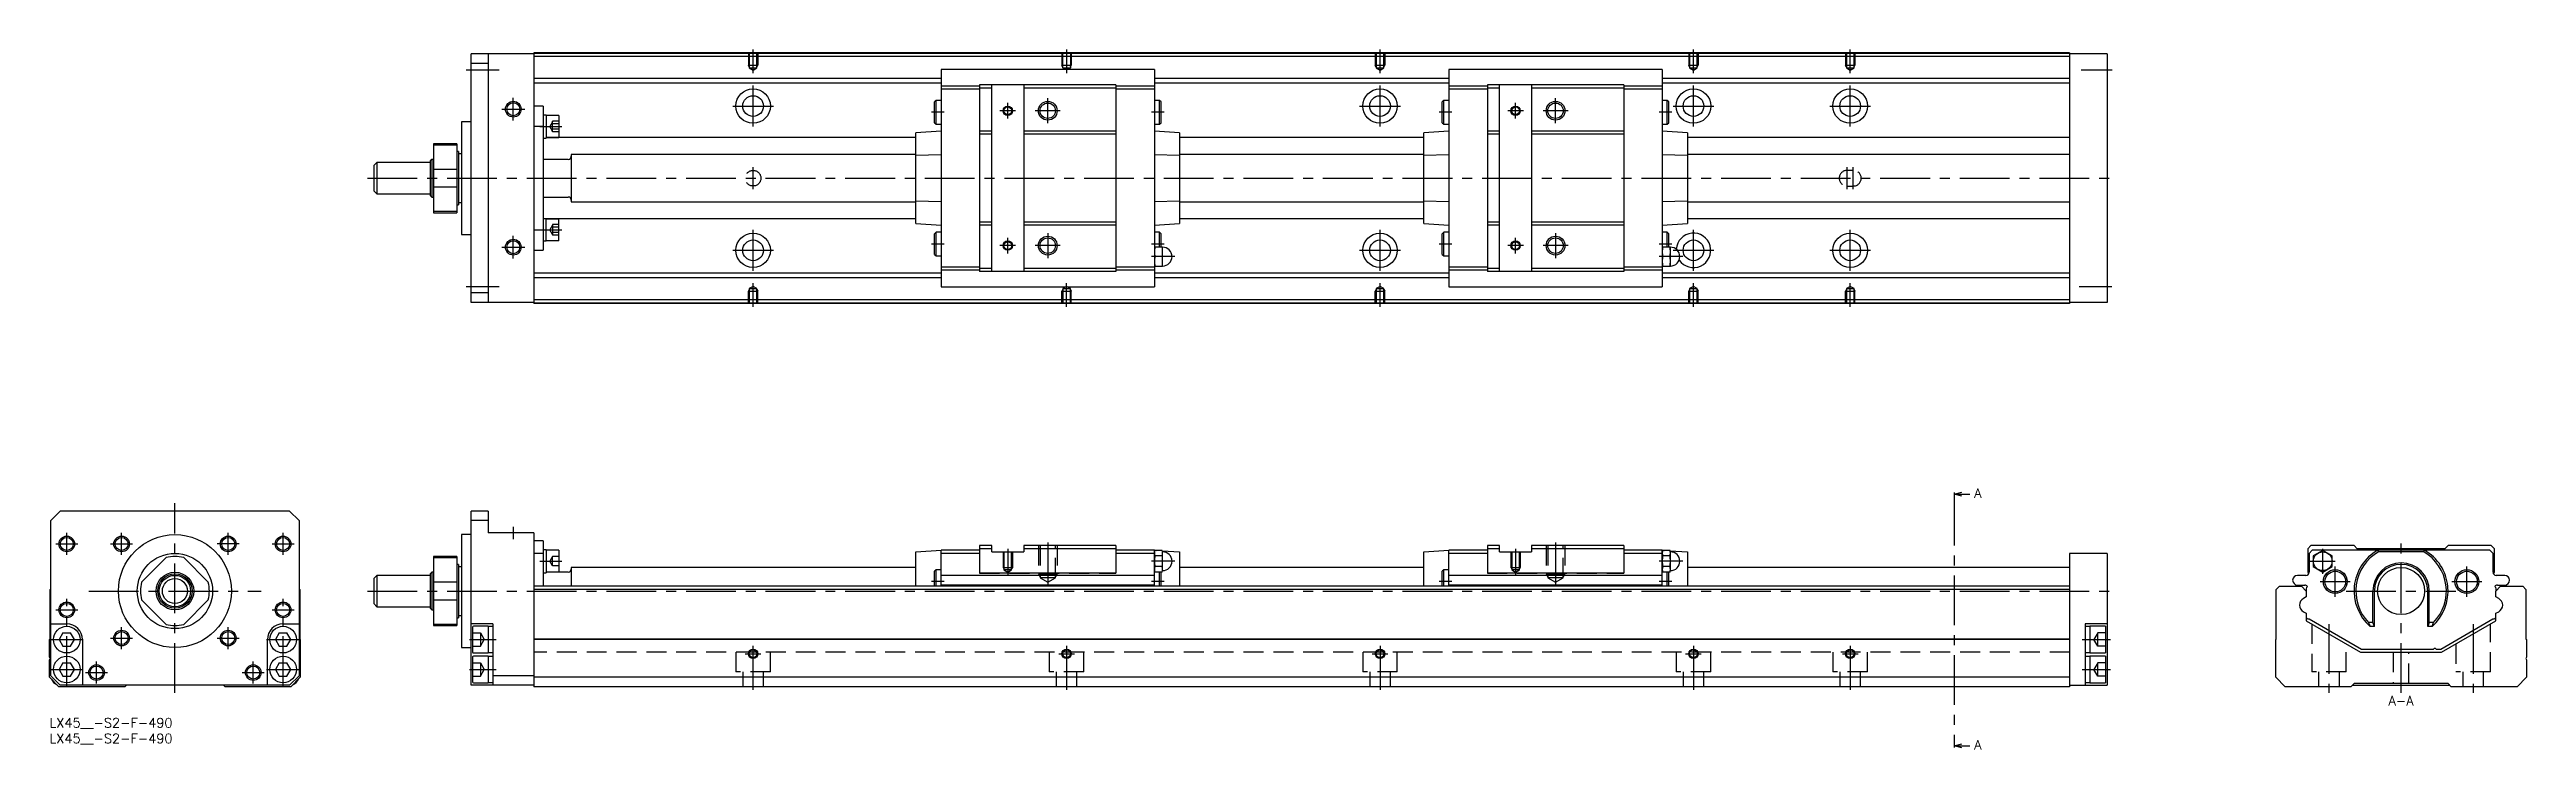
# Model space of a CAD drawing. Extents: x 0 to 790, y -10 to 213.
import ezdxf

# ---------------------------------------------------------------- set-up
doc = ezdxf.new("R2010")
doc.units = 0
doc.header["$LTSCALE"] = 0.5
doc.linetypes.add('CENTER', pattern=[50.8, 31.75, -6.35, 6.35, -6.35])
doc.linetypes.add('DASHED', pattern=[19.05, 12.7, -6.35])
for name, color, linetype in [('MSM_CENTER', 1, 'CENTER'), ('MSM_CONTINUOUS', 7, 'CONTINUOUS'), ('MSM_DASHED', 4, 'DASHED'), ('MSM_NARROW', 5, 'CONTINUOUS'), ('MSM_PART_NUMBER', 7, 'CONTINUOUS')]:
    doc.layers.add(name, color=color, linetype=linetype)
doc.styles.get("Standard").update_dxf_attribs({"font": 'txt.shx', "height": 3, "bigfont": 'bigfont.shx'})

# ---------------------------------------------------------------- blocks, each defined once
blk = doc.blocks.new('*U2')
at = {"layer": 'MSM_PART_NUMBER'}
blk.add_text('LX45__-S2-F-490', height=3, dxfattribs=at).set_placement((0, -3))
blk = doc.blocks.new('*U3')
at = {"layer": 'MSM_PART_NUMBER'}
blk.add_text('LX45__-S2-F-490', height=3, dxfattribs=at).set_placement((0, -8))

msp = doc.modelspace()

# ---------------------------------------------------------------- linework, layer by layer
at = {"layer": 'MSM_CENTER'}
for p, q in [((132.96, 206.62), (143.46, 206.62)), ((224.46, 205.61), (224.46, 213.12)), ((324.46, 213.12), (324.46, 205.61)), ((424.46, 205.61), (424.46, 213.12)), ((524.46, 205.61), (524.46, 213.12)), ((574.46, 205.61), (574.46, 213.12)), ((648.13, 206.62), (658.08, 206.62)), ((147.96, 190.5), (147.96, 197.75)), ((224.46, 188.62), (224.46, 201.62)), ((318.46, 189.62), (318.46, 197.62)), ((424.46, 188.62), (424.46, 201.62)), ((480.46, 189.62), (480.46, 197.62)), ((524.46, 188.62), (524.46, 201.62)), ((574.46, 188.62), (574.46, 201.62)), ((144.33, 194.12), (151.58, 194.12)), ((217.96, 195.12), (230.95, 195.12)), ((285.36, 193.12), (281.37, 193.12)), ((308.21, 193.62), (303.21, 193.62)), ((305.71, 191.12), (305.71, 196.12)), ((322.46, 193.62), (314.46, 193.62)), ((355.57, 193.12), (351.55, 193.12)), ((417.96, 195.12), (430.96, 195.12)), ((447.36, 193.12), (443.37, 193.12)), ((470.21, 193.62), (465.21, 193.62)), ((467.71, 191.12), (467.71, 196.12)), ((484.46, 193.62), (476.46, 193.62)), ((517.57, 193.12), (513.55, 193.12)), ((517.96, 195.12), (530.96, 195.12)), ((567.96, 195.12), (580.96, 195.12)), ((156.46, 188.58), (163.46, 188.58)), ((224.46, 168.62), (224.46, 175.62)), ((573.46, 168.62), (573.46, 175.62)), ((575.46, 168.62), (575.46, 175.62)), ((101.46, 172.12), (658.46, 172.12)), ((147.96, 146.5), (147.96, 153.75)), ((156.46, 155.67), (163.46, 155.67)), ((224.46, 142.62), (224.46, 155.62)), ((285.36, 151.12), (281.37, 151.12)), ((308.21, 150.62), (303.21, 150.62)), ((305.71, 148.12), (305.71, 153.12)), ((322.46, 150.62), (314.46, 150.62)), ((318.46, 154.62), (318.46, 146.62)), ((355.57, 151.12), (351.55, 151.12)), ((424.46, 142.62), (424.46, 155.62)), ((447.36, 151.12), (443.37, 151.12)), ((470.21, 150.62), (465.21, 150.62)), ((467.71, 148.12), (467.71, 153.12)), ((484.46, 150.62), (476.46, 150.62)), ((480.46, 154.62), (480.46, 146.62)), ((517.57, 151.12), (513.55, 151.12)), ((524.46, 142.62), (524.46, 155.62)), ((574.46, 142.62), (574.46, 155.62)), ((144.33, 150.12), (151.58, 150.12)), ((217.96, 149.12), (230.96, 149.12)), ((359.05, 147.12), (351.57, 147.12)), ((417.96, 149.12), (430.96, 149.12)), ((521.05, 147.12), (513.57, 147.12)), ((517.96, 149.12), (530.96, 149.12)), ((567.96, 149.12), (580.96, 149.12)), ((132.96, 137.62), (143.46, 137.62)), ((224.46, 131.12), (224.46, 138.63)), ((324.46, 131.12), (324.46, 138.63)), ((424.46, 131.12), (424.46, 138.63)), ((524.46, 131.12), (524.46, 138.63)), ((574.46, 131.12), (574.46, 138.63)), ((647.46, 137.62), (657.96, 137.62)), ((40, 8), (40, 68.5)), ((607.62, 70.87), (607.62, -8.37)), ((2, 55.5), (9, 55.5)), ((5.5, 52), (5.5, 59)), ((19.5, 55.5), (26.5, 55.5)), ((23, 52), (23, 59)), ((60.5, 55.5), (53.5, 55.5)), ((57, 52), (57, 59)), ((71, 55.5), (78, 55.5)), ((74.5, 52), (74.5, 59)), ((147.96, 61), (147.96, 57)), ((318.46, 56), (318.46, 42.3)), ((480.46, 56), (480.46, 42.3)), ((750.21, 8), (750.21, 56)), ((156.46, 50), (163.46, 50)), ((305.71, 54), (305.71, 45.5)), ((359.05, 50), (351.57, 50)), ((467.71, 54), (467.71, 45.5)), ((521.05, 50), (513.57, 50)), ((721.21, 50), (729.21, 50)), ((725.21, 46), (725.21, 54)), ((729.21, 38.7), (729.21, 48.3)), ((771.21, 38.7), (771.21, 48.3)), ((12.5, 40.5), (67.5, 40.5)), ((101.46, 40.5), (658.46, 40.5)), ((285.36, 43.5), (281.37, 43.5)), ((355.6, 43.5), (351.57, 43.5)), ((447.36, 43.5), (443.37, 43.5)), ((517.6, 43.5), (513.57, 43.5)), ((724.41, 43.5), (734.01, 43.5)), ((732.71, 40.5), (767.71, 40.5)), ((766.41, 43.5), (776.01, 43.5)), ((2, 34.5), (9, 34.5)), ((5.5, 10.25), (5.5, 38)), ((71, 34.5), (78, 34.5)), ((74.5, 10.25), (74.5, 38)), ((0.25, 25), (10.75, 25)), ((19.5, 25.5), (26.5, 25.5)), ((23, 22), (23, 29)), ((53.5, 25.5), (60.5, 25.5)), ((57, 22), (57, 29)), ((69.25, 25), (79.75, 25)), ((133.96, 25), (142.46, 25)), ((648.46, 25), (657.46, 25)), ((727.21, 29.97), (727.21, 8)), ((773.21, 29.97), (773.21, 8)), ((15, 11), (15, 18)), ((65, 11), (65, 18)), ((221.96, 20.5), (226.96, 20.5)), ((224.46, 9), (224.46, 23)), ((321.96, 20.5), (326.96, 20.5)), ((324.46, 23), (324.46, 9)), ((421.96, 20.5), (426.96, 20.5)), ((424.46, 23), (424.46, 9)), ((521.96, 20.5), (526.96, 20.5)), ((524.46, 23), (524.46, 9)), ((571.96, 20.5), (576.96, 20.5)), ((574.46, 23), (574.46, 9)), ((0.25, 15.5), (10.75, 15.5)), ((11.5, 14.5), (18.5, 14.5)), ((61.5, 14.5), (68.5, 14.5)), ((69.25, 15.5), (79.75, 15.5)), ((133.96, 15.5), (142.46, 15.5)), ((648.46, 15.5), (657.46, 15.5))]:
    msp.add_line(p, q, dxfattribs=at)
at = {"layer": 'MSM_CONTINUOUS'}
for p, q in [((154.46, 211.72), (134.46, 211.72)), ((134.46, 132.52), (134.46, 211.72)), ((139.96, 208.72), (134.46, 208.72)), ((139.96, 211.72), (139.96, 132.52)), ((644.46, 212.12), (154.46, 212.12)), ((154.46, 212.12), (154.46, 132.12)), ((644.46, 211.92), (154.46, 211.92)), ((644.46, 210.92), (154.46, 210.92)), ((352.51, 206.72), (284.41, 206.72)), ((284.41, 206.72), (284.41, 137.52)), ((352.51, 206.72), (352.51, 137.52)), ((514.51, 206.72), (446.41, 206.72)), ((446.41, 206.72), (446.41, 137.52)), ((514.51, 206.72), (514.51, 137.52)), ((644.46, 212.12), (644.46, 132.12)), ((656.46, 211.72), (644.46, 211.72)), ((656.46, 211.72), (656.46, 132.52)), ((284.41, 203.87), (154.46, 203.87)), ((284.41, 202.37), (154.46, 202.37)), ((296.71, 201.47), (284.41, 201.47)), ((296.71, 200.47), (284.41, 200.47)), ((340.21, 201.87), (296.71, 201.87)), ((296.71, 201.87), (296.71, 142.37)), ((300.61, 200.87), (296.71, 200.87)), ((300.61, 142.37), (300.61, 201.87)), ((310.81, 201.87), (310.81, 142.37)), ((340.21, 200.87), (310.81, 200.87)), ((340.21, 201.87), (340.21, 142.37)), ((352.51, 201.47), (340.21, 201.47)), ((352.51, 200.47), (340.21, 200.47)), ((446.41, 203.87), (352.51, 203.87)), ((446.41, 202.37), (352.51, 202.37)), ((458.71, 201.47), (446.41, 201.47)), ((458.71, 200.47), (446.41, 200.47)), ((502.21, 201.87), (458.71, 201.87)), ((458.71, 201.87), (458.71, 142.37)), ((462.61, 200.87), (458.71, 200.87)), ((462.61, 142.37), (462.61, 201.87)), ((472.81, 201.87), (472.81, 142.37)), ((502.21, 200.87), (472.81, 200.87)), ((502.21, 201.87), (502.21, 142.37)), ((514.51, 201.47), (502.21, 201.47)), ((514.51, 200.47), (502.21, 200.47)), ((644.46, 203.87), (514.51, 203.87)), ((644.46, 202.37), (514.51, 202.37)), ((131.46, 190.12), (131.46, 154.12)), ((134.46, 190.12), (131.46, 190.12)), ((157.46, 195.12), (154.46, 195.12)), ((157.46, 195.12), (157.46, 149.12)), ((158.46, 192.23), (157.46, 192.23)), ((158.46, 192.23), (158.46, 184.93)), ((162.46, 192.08), (158.46, 192.08)), ((162.46, 192.08), (162.46, 185.08)), ((282.81, 196.92), (282.31, 196.42)), ((282.31, 189.82), (282.31, 196.42)), ((282.31, 189.82), (282.81, 189.32)), ((284.41, 196.92), (282.81, 196.92)), ((282.81, 189.32), (282.81, 196.92)), ((354.11, 196.92), (352.51, 196.92)), ((354.11, 189.32), (354.11, 196.92)), ((354.61, 196.42), (354.11, 196.92)), ((354.11, 189.32), (354.61, 189.82)), ((354.61, 189.82), (354.61, 196.42)), ((444.81, 196.92), (444.31, 196.42)), ((444.31, 189.82), (444.31, 196.42)), ((444.31, 189.82), (444.81, 189.32)), ((446.41, 196.92), (444.81, 196.92)), ((444.81, 189.32), (444.81, 196.92)), ((516.11, 196.92), (514.51, 196.92)), ((516.11, 189.32), (516.11, 196.92)), ((516.61, 196.42), (516.11, 196.92)), ((516.11, 189.32), (516.61, 189.82)), ((516.61, 189.82), (516.61, 196.42)), ((129.96, 183.12), (122.46, 183.12)), ((122.46, 183.12), (122.46, 161.12)), ((122.46, 182.76), (129.96, 182.76)), ((129.96, 183.12), (129.96, 161.12)), ((157.46, 188.65), (154.46, 188.65)), ((157.46, 184.93), (158.46, 184.93)), ((158.46, 185.08), (162.46, 185.08)), ((276.41, 185.05), (158.46, 185.05)), ((284.41, 187.12), (276.41, 186.57)), ((276.41, 157.68), (276.41, 186.57)), ((282.81, 189.32), (284.41, 189.32)), ((300.61, 187.12), (296.71, 187.12)), ((300.61, 186.12), (296.71, 186.12)), ((340.21, 187.12), (310.81, 187.12)), ((340.21, 186.12), (310.81, 186.12)), ((352.51, 189.32), (354.11, 189.32)), ((360.51, 186.57), (352.51, 187.12)), ((360.51, 186.57), (360.51, 157.68)), ((438.41, 185.05), (360.51, 185.05)), ((446.41, 187.12), (438.41, 186.57)), ((438.41, 157.68), (438.41, 186.57)), ((444.81, 189.32), (446.41, 189.32)), ((462.61, 187.12), (458.71, 187.12)), ((462.61, 186.12), (458.71, 186.12)), ((502.21, 187.12), (472.81, 187.12)), ((502.21, 186.12), (472.81, 186.12)), ((514.51, 189.32), (516.11, 189.32)), ((522.51, 186.57), (514.51, 187.12)), ((522.51, 186.57), (522.51, 157.68)), ((644.46, 185.05), (522.51, 185.05)), ((104.46, 177.12), (103.46, 176.12)), ((103.46, 176.12), (103.46, 168.12)), ((121.46, 177.12), (104.46, 177.12)), ((104.46, 177.12), (104.46, 167.12)), ((121.96, 178.12), (121.46, 177.62)), ((121.46, 177.62), (121.46, 166.62)), ((122.46, 178.12), (121.96, 178.12)), ((121.96, 178.12), (121.96, 166.12)), ((129.96, 174.92), (122.46, 174.92)), ((130.46, 180.62), (129.96, 180.62)), ((130.46, 180.62), (130.46, 163.62)), ((131.46, 179.87), (130.46, 179.87)), ((165.46, 178.12), (157.46, 178.12)), ((166.46, 179.62), (166.46, 164.62)), ((276.41, 179.62), (166.46, 179.62)), ((284.41, 179.61), (276.41, 179.36)), ((360.51, 179.36), (352.51, 179.61)), ((438.41, 179.62), (360.51, 179.62)), ((446.41, 179.61), (438.41, 179.36)), ((522.51, 179.36), (514.51, 179.61)), ((644.46, 179.62), (522.51, 179.62)), ((103.46, 168.12), (104.46, 167.12)), ((104.46, 167.12), (121.46, 167.12)), ((121.46, 166.62), (121.96, 166.12)), ((121.96, 166.12), (122.46, 166.12)), ((122.46, 169.33), (129.96, 169.33)), ((157.46, 166.12), (165.46, 166.12)), ((129.96, 161.49), (122.46, 161.49)), ((122.46, 161.12), (129.96, 161.12)), ((129.96, 163.62), (130.46, 163.62)), ((130.46, 164.37), (131.46, 164.37)), ((157.46, 159.32), (158.46, 159.32)), ((158.46, 152.02), (158.46, 159.32)), ((276.41, 159.2), (158.46, 159.2)), ((158.46, 159.17), (162.46, 159.17)), ((162.46, 152.17), (162.46, 159.17)), ((166.46, 164.62), (276.41, 164.62)), ((276.41, 164.89), (284.41, 164.64)), ((300.61, 158.12), (296.71, 158.12)), ((340.21, 158.12), (310.81, 158.12)), ((352.51, 164.64), (360.51, 164.89)), ((360.51, 164.62), (438.41, 164.62)), ((438.41, 159.2), (360.51, 159.2)), ((438.41, 164.89), (446.41, 164.64)), ((462.61, 158.12), (458.71, 158.12)), ((502.21, 158.12), (472.81, 158.12)), ((514.51, 164.64), (522.51, 164.89)), ((522.51, 164.62), (644.46, 164.62)), ((644.46, 159.2), (522.51, 159.2)), ((131.46, 154.12), (134.46, 154.12)), ((157.46, 155.6), (154.46, 155.6)), ((158.46, 152.02), (157.46, 152.02)), ((162.46, 152.17), (158.46, 152.17)), ((276.41, 157.68), (284.41, 157.12)), ((282.81, 154.92), (282.31, 154.42)), ((282.31, 147.82), (282.31, 154.42)), ((284.41, 154.92), (282.81, 154.92)), ((282.81, 147.32), (282.81, 154.92)), ((300.61, 157.12), (296.71, 157.12)), ((340.21, 157.12), (310.81, 157.12)), ((352.51, 157.12), (360.51, 157.68)), ((354.11, 154.92), (352.51, 154.92)), ((354.61, 154.42), (354.11, 154.92)), ((354.11, 150.12), (354.11, 154.92)), ((354.61, 150.12), (354.61, 154.42)), ((438.41, 157.68), (446.41, 157.12)), ((444.81, 154.92), (444.31, 154.42)), ((444.31, 147.82), (444.31, 154.42)), ((446.41, 154.92), (444.81, 154.92)), ((444.81, 147.32), (444.81, 154.92)), ((462.61, 157.12), (458.71, 157.12)), ((502.21, 157.12), (472.81, 157.12)), ((514.51, 157.12), (522.51, 157.68)), ((516.11, 154.92), (514.51, 154.92)), ((516.61, 154.42), (516.11, 154.92)), ((516.11, 150.12), (516.11, 154.92)), ((516.61, 150.12), (516.61, 154.42)), ((154.46, 149.12), (157.46, 149.12)), ((282.31, 147.82), (282.81, 147.32)), ((282.81, 147.32), (284.41, 147.32)), ((296.71, 143.77), (284.41, 143.77)), ((296.71, 142.77), (284.41, 142.77)), ((300.61, 143.37), (296.71, 143.37)), ((340.21, 142.37), (296.71, 142.37)), ((340.21, 143.37), (310.81, 143.37)), ((352.51, 143.77), (340.21, 143.77)), ((352.51, 142.77), (340.21, 142.77)), ((355.11, 150.12), (352.51, 150.12)), ((352.51, 144.12), (355.11, 144.12)), ((354.99, 147.12), (352.63, 147.12)), ((355.11, 144.12), (355.11, 150.12)), ((444.31, 147.82), (444.81, 147.32)), ((444.81, 147.32), (446.41, 147.32)), ((458.71, 143.77), (446.41, 143.77)), ((458.71, 142.77), (446.41, 142.77)), ((462.61, 143.37), (458.71, 143.37)), ((502.21, 142.37), (458.71, 142.37)), ((502.21, 143.37), (472.81, 143.37)), ((514.51, 143.77), (502.21, 143.77)), ((514.51, 142.77), (502.21, 142.77)), ((517.11, 150.12), (514.51, 150.12)), ((514.51, 144.12), (517.11, 144.12)), ((516.99, 147.12), (514.63, 147.12)), ((517.11, 144.12), (517.11, 150.12)), ((139.96, 135.52), (134.46, 135.52)), ((284.41, 141.87), (154.46, 141.87)), ((284.41, 140.37), (154.46, 140.37)), ((284.41, 137.52), (352.51, 137.52)), ((446.41, 141.87), (352.51, 141.87)), ((446.41, 140.37), (352.51, 140.37)), ((446.41, 137.52), (514.51, 137.52)), ((644.46, 141.87), (514.51, 141.87)), ((644.46, 140.37), (514.51, 140.37)), ((154.46, 132.52), (134.46, 132.52)), ((644.46, 133.32), (154.46, 133.32)), ((644.46, 132.32), (154.46, 132.32)), ((644.46, 132.12), (154.46, 132.12)), ((656.46, 132.52), (644.46, 132.52)), ((607.62, 71.37), (610.12, 72.04)), ((607.62, 71.87), (607.62, 70.87)), ((607.62, 71.37), (612.62, 71.37)), ((610.12, 70.7), (607.62, 71.37)), ((3.4, 66), (0.4, 63)), ((76.6, 66), (3.4, 66)), ((79.6, 63), (76.6, 66)), ((139.96, 66), (134.46, 66)), ((134.46, 10.5), (134.46, 66)), ((139.96, 66), (139.96, 59)), ((0.4, 13.5), (0.4, 63)), ((79.6, 63), (79.6, 13.5)), ((134.46, 58.5), (131.46, 58.5)), ((131.46, 58.5), (131.46, 22.5)), ((139.96, 63), (134.46, 63)), ((154.46, 59), (139.96, 59)), ((154.46, 59), (154.46, 10)), ((157.46, 56.5), (154.46, 56.5)), ((157.46, 56.5), (157.46, 42)), ((37.2, 51.14), (29.36, 43.3)), ((50.64, 43.3), (42.8, 51.14)), ((129.96, 51.5), (122.46, 51.5)), ((122.46, 51.5), (122.46, 29.5)), ((122.46, 51.14), (129.96, 51.14)), ((129.96, 51.5), (129.96, 29.5)), ((130.46, 49), (129.96, 49)), ((130.46, 49), (130.46, 32)), ((131.46, 48.25), (130.46, 48.25)), ((157.46, 52.5), (154.46, 52.5)), ((158.46, 53.65), (157.46, 53.65)), ((158.46, 53.65), (158.46, 46.35)), ((162.46, 53.5), (158.46, 53.5)), ((162.46, 53.5), (162.46, 46.5)), ((166.46, 48), (166.46, 42)), ((276.41, 48), (166.46, 48)), ((276.41, 53), (284.41, 53.5)), ((276.41, 42), (276.41, 53)), ((296.71, 53.5), (284.41, 53.5)), ((284.41, 42), (284.41, 53.5)), ((296.71, 52.5), (284.41, 52.5)), ((296.71, 55), (296.71, 46.15)), ((300.61, 55), (296.71, 55)), ((300.61, 54), (296.71, 54)), ((300.61, 53), (300.61, 55)), ((300.61, 53), (310.81, 53)), ((310.81, 55), (310.81, 53)), ((340.21, 55), (310.81, 55)), ((340.21, 54), (310.81, 54)), ((340.21, 55), (340.21, 46.15)), ((352.51, 53.5), (340.21, 53.5)), ((352.51, 52.5), (340.21, 52.5)), ((352.51, 53.5), (353.08, 53.46)), ((352.51, 42), (352.51, 53.5)), ((352.63, 53.46), (352.51, 53)), ((352.52, 52.41), (352.51, 52.6)), ((354.99, 53.46), (352.63, 53.46)), ((354.99, 51.73), (352.63, 51.73)), ((354.99, 48.27), (352.63, 48.27)), ((355.11, 53), (354.99, 53.46)), ((355.02, 53.34), (360.51, 53)), ((355.11, 47), (355.11, 53)), ((360.51, 53), (360.51, 42)), ((438.41, 48), (360.51, 48)), ((438.41, 53), (446.41, 53.5)), ((438.41, 42), (438.41, 53)), ((458.71, 53.5), (446.41, 53.5)), ((446.41, 42), (446.41, 53.5)), ((458.71, 52.5), (446.41, 52.5)), ((458.71, 55), (458.71, 46.15)), ((462.61, 55), (458.71, 55)), ((462.61, 54), (458.71, 54)), ((462.61, 53), (462.61, 55)), ((462.61, 53), (472.81, 53)), ((472.81, 55), (472.81, 53)), ((502.21, 55), (472.81, 55)), ((502.21, 54), (472.81, 54)), ((502.21, 55), (502.21, 46.15)), ((514.51, 53.5), (502.21, 53.5)), ((514.51, 52.5), (502.21, 52.5)), ((514.51, 53.5), (515.08, 53.46)), ((514.51, 42), (514.51, 53.5)), ((514.63, 53.46), (514.51, 53)), ((514.52, 52.41), (514.51, 52.6)), ((516.99, 53.46), (514.63, 53.46)), ((516.99, 51.73), (514.63, 51.73)), ((516.99, 48.27), (514.63, 48.27)), ((517.11, 53), (516.99, 53.46)), ((517.02, 53.34), (522.51, 53)), ((517.11, 47), (517.11, 53)), ((522.51, 53), (522.51, 42)), ((644.46, 48), (522.51, 48)), ((656.46, 52.5), (644.46, 52.5)), ((644.46, 52.5), (644.46, 10)), ((656.46, 52.5), (656.46, 10.5)), ((721.46, 55), (720.46, 54)), ((720.46, 54), (720.46, 46.62)), ((721.86, 53.5), (720.86, 52.5)), ((720.86, 52.5), (720.86, 46.5)), ((735.21, 55), (721.46, 55)), ((778.56, 53.5), (721.86, 53.5)), ((725.21, 53.46), (722.21, 51.73)), ((722.21, 51.73), (722.21, 48.27)), ((722.21, 48.27), (725.21, 46.54)), ((728.21, 51.73), (725.21, 53.46)), ((725.21, 46.54), (728.21, 48.27)), ((728.21, 48.27), (728.21, 51.73)), ((736.21, 54), (735.21, 55)), ((764.21, 54), (736.21, 54)), ((742.73, 53.5), (742.98, 53)), ((757.44, 53), (742.98, 53)), ((757.44, 53), (757.69, 53.5)), ((765.21, 55), (764.21, 54)), ((778.96, 55), (765.21, 55)), ((779.56, 52.5), (778.56, 53.5)), ((779.96, 54), (778.96, 55)), ((779.56, 46.5), (779.56, 52.5)), ((779.96, 46.62), (779.96, 54)), ((0.2, 41), (0.4, 41.2)), ((0.2, 25.2), (0.2, 41)), ((79.6, 41.2), (79.8, 41)), ((79.8, 41), (79.8, 25.2)), ((104.46, 45.5), (103.46, 44.5)), ((103.46, 44.5), (103.46, 36.5)), ((121.46, 45.5), (104.46, 45.5)), ((104.46, 45.5), (104.46, 35.5)), ((121.96, 46.5), (121.46, 46)), ((121.46, 46), (121.46, 35)), ((122.46, 46.5), (121.96, 46.5)), ((121.96, 46.5), (121.96, 34.5)), ((129.96, 43.3), (122.46, 43.3)), ((644.46, 42), (154.46, 42)), ((644.46, 41), (154.46, 41)), ((157.46, 46.35), (158.46, 46.35)), ((165.46, 46.5), (158.46, 46.5)), ((282.81, 47.3), (282.31, 46.8)), ((282.31, 42), (282.31, 46.8)), ((282.81, 42), (282.81, 47.3)), ((284.41, 47.3), (282.81, 47.3)), ((352.51, 45.5), (284.41, 45.5)), ((352.51, 42.4), (284.41, 42.4)), ((340.21, 46.15), (296.71, 46.15)), ((352.51, 47), (352.63, 46.54)), ((354.99, 46.54), (352.63, 46.54)), ((354.11, 42), (354.11, 46.54)), ((354.61, 42), (354.61, 46.54)), ((354.99, 46.54), (355.11, 47)), ((444.81, 47.3), (444.31, 46.8)), ((444.31, 42), (444.31, 46.8)), ((444.81, 42), (444.81, 47.3)), ((446.41, 47.3), (444.81, 47.3)), ((514.51, 45.5), (446.41, 45.5)), ((514.51, 42.4), (446.41, 42.4)), ((502.21, 46.15), (458.71, 46.15)), ((514.51, 47), (514.63, 46.54)), ((516.99, 46.54), (514.63, 46.54)), ((516.11, 42), (516.11, 46.54)), ((516.61, 42), (516.61, 46.54)), ((516.99, 46.54), (517.11, 47)), ((710.41, 41), (711.41, 42)), ((710.41, 25.2), (710.41, 41)), ((711.41, 42), (718.46, 42)), ((719.86, 45.5), (717.16, 45.5)), ((717.16, 42.4), (719.46, 42.4)), ((718.46, 42), (719.96, 40.5)), ((719.91, 41.2), (719.91, 40.55)), ((719.96, 40.5), (719.96, 38.61)), ((741.21, 30.44), (741.21, 40.5)), ((741.71, 29.22), (741.71, 40.5)), ((758.71, 29.22), (758.71, 40.5)), ((759.21, 30.44), (759.21, 40.5)), ((780.46, 40.5), (781.96, 42)), ((780.46, 38.61), (780.46, 40.5)), ((780.51, 40.55), (780.51, 41.2)), ((783.26, 45.5), (780.56, 45.5)), ((780.96, 42.4), (783.26, 42.4)), ((781.96, 42), (789.01, 42)), ((789.01, 42), (790.01, 41)), ((790.01, 41), (790.01, 25.2)), ((29.36, 37.7), (37.2, 29.86)), ((42.8, 29.86), (50.64, 37.7)), ((103.46, 36.5), (104.46, 35.5)), ((104.46, 35.5), (121.46, 35.5)), ((121.46, 35), (121.96, 34.5)), ((121.96, 34.5), (122.46, 34.5)), ((122.46, 37.7), (129.96, 37.7)), ((129.96, 32), (130.46, 32)), ((130.46, 32.75), (131.46, 32.75)), ((719.96, 38.61), (719.06, 38.1)), ((719.06, 33.9), (719.96, 33.39)), ((719.96, 33.39), (719.96, 31)), ((781.35, 38.1), (780.46, 38.61)), ((780.46, 33.39), (781.35, 33.9)), ((780.46, 31), (780.46, 33.39)), ((0, 25), (0.2, 25.2)), ((0, 19.4), (0, 25)), ((0.4, 30), (5.5, 30)), ((4.27, 27.12), (3.05, 25)), ((3.05, 25), (4.27, 22.88)), ((4.27, 27.12), (6.73, 27.12)), ((7.95, 25), (6.73, 27.12)), ((6.73, 22.88), (7.95, 25)), ((10.5, 25), (10.5, 10.5)), ((69.5, 10.5), (69.5, 25)), ((73.27, 27.12), (72.05, 25)), ((72.05, 25), (73.27, 22.88)), ((73.27, 27.12), (75.73, 27.12)), ((74.5, 30), (79.6, 30)), ((76.95, 25), (75.73, 27.12)), ((75.73, 22.88), (76.95, 25)), ((79.8, 25.2), (80, 25)), ((80, 25), (80, 13)), ((129.96, 29.86), (122.46, 29.86)), ((122.46, 29.5), (129.96, 29.5)), ((141.46, 30), (134.46, 30)), ((134.96, 29), (134.96, 21)), ((139.96, 29.25), (135.21, 29.25)), ((139.96, 29.25), (139.96, 20.75)), ((141.46, 29.15), (139.96, 29.15)), ((141.46, 30), (141.46, 10.5)), ((644.46, 25.2), (154.46, 25.2)), ((644.46, 25), (154.46, 25)), ((656.46, 30), (649.46, 30)), ((649.46, 30), (649.46, 10.5)), ((650.96, 29.15), (649.46, 29.15)), ((655.96, 29.25), (650.96, 29.25)), ((650.96, 29.25), (650.96, 20.75)), ((655.96, 29.25), (655.96, 20.75)), ((710.21, 25), (710.41, 25.2)), ((710.21, 13), (710.21, 25)), ((719.96, 31), (737.28, 21)), ((720.71, 31.61), (720.91, 31.61)), ((720.91, 31.61), (737.55, 22)), ((741.21, 30.44), (739.85, 30.44)), ((741.71, 29.22), (740.32, 29.22)), ((741.71, 29.22), (741.21, 30.44)), ((759.21, 30.44), (758.71, 29.22)), ((760.1, 29.22), (758.71, 29.22)), ((760.57, 30.44), (759.21, 30.44)), ((762.87, 22), (779.51, 31.61)), ((763.14, 21), (780.46, 31)), ((779.51, 31.61), (779.71, 31.61)), ((790.01, 25.2), (790.21, 25)), ((790.21, 25), (790.21, 19.4)), ((0, 13), (0, 18.6)), ((4.27, 17.62), (3.05, 15.5)), ((4.27, 22.88), (6.73, 22.88)), ((4.27, 17.62), (6.73, 17.62)), ((7.95, 15.5), (6.73, 17.62)), ((73.27, 17.62), (72.05, 15.5)), ((73.27, 22.88), (75.73, 22.88)), ((73.27, 17.62), (75.73, 17.62)), ((76.95, 15.5), (75.73, 17.62)), ((131.46, 22.5), (134.46, 22.5)), ((134.96, 19.5), (134.96, 11.5)), ((135.21, 20.75), (139.96, 20.75)), ((139.96, 19.75), (135.21, 19.75)), ((139.96, 20.85), (141.46, 20.85)), ((139.96, 19.75), (139.96, 11.25)), ((141.46, 19.65), (139.96, 19.65)), ((649.46, 20.85), (650.96, 20.85)), ((650.96, 19.65), (649.46, 19.65)), ((650.96, 20.75), (655.96, 20.75)), ((655.96, 19.75), (650.96, 19.75)), ((650.96, 19.75), (650.96, 11.25)), ((655.96, 19.75), (655.96, 11.25)), ((737.28, 21), (763.14, 21)), ((737.55, 22), (760.56, 22)), ((761.36, 22), (762.87, 22)), ((790.21, 18.6), (790.21, 13)), ((3, 10), (0, 13)), ((3.4, 10.5), (0.4, 13.5)), ((24, 10), (3, 10)), ((3.05, 15.5), (4.27, 13.38)), ((76.6, 10.5), (3.4, 10.5)), ((4.27, 13.38), (6.73, 13.38)), ((6.73, 13.38), (7.95, 15.5)), ((24.5, 10.5), (24, 10)), ((56, 10), (55.5, 10.5)), ((77, 10), (56, 10)), ((72.05, 15.5), (73.27, 13.38)), ((73.27, 13.38), (75.73, 13.38)), ((75.73, 13.38), (76.95, 15.5)), ((79.6, 13.5), (76.6, 10.5)), ((80, 13), (77, 10)), ((154.46, 10.5), (134.46, 10.5)), ((135.21, 11.25), (139.96, 11.25)), ((139.96, 11.35), (141.46, 11.35)), ((154.46, 13.5), (141.46, 13.5)), ((644.46, 13), (154.46, 13)), ((644.46, 10), (154.46, 10)), ((644.46, 10.5), (656.46, 10.5)), ((649.46, 11.35), (650.96, 11.35)), ((650.96, 11.25), (655.96, 11.25)), ((713.21, 10), (710.21, 13)), ((734.21, 10), (713.21, 10)), ((735.21, 11), (734.21, 10)), ((734.71, 10.5), (765.71, 10.5)), ((765.21, 11), (735.21, 11)), ((766.21, 10), (765.21, 11)), ((787.21, 10), (766.21, 10)), ((790.21, 13), (787.21, 10)), ((607.62, -8.87), (610.12, -8.2)), ((607.62, -8.37), (607.62, -9.37)), ((607.62, -8.87), (612.62, -8.87)), ((610.12, -9.54), (607.62, -8.87))]:
    msp.add_line(p, q, dxfattribs=at)
for centre, radius in [((224.46, 195.12), 5.5), ((224.46, 195.12), 3.3), ((424.46, 195.12), 5.5), ((424.46, 195.12), 3.3), ((524.46, 195.12), 5.5), ((524.46, 195.12), 3.3), ((574.46, 195.12), 5.5), ((574.46, 195.12), 3.3), ((147.96, 194.12), 2.07), ((305.71, 193.62), 1.23), ((318.46, 193.62), 2.46), ((467.71, 193.62), 1.23), ((480.46, 193.62), 2.46), ((147.96, 150.12), 2.07), ((224.46, 149.12), 5.5), ((224.46, 149.12), 3.3), ((305.71, 150.62), 1.23), ((318.46, 150.62), 2.46), ((424.46, 149.12), 5.5), ((424.46, 149.12), 3.3), ((467.71, 150.62), 1.23), ((480.46, 150.62), 2.46), ((524.46, 149.12), 3.3), ((574.46, 149.12), 5.5), ((574.46, 149.12), 3.3), ((5.5, 55.5), 2.07), ((23, 55.5), 2.07), ((40, 40.5), 18), ((57, 55.5), 2.07), ((74.5, 55.5), 2.07), ((40, 40.5), 12), ((725.21, 50), 3), ((750.21, 40.5), 7.5), ((40, 40.5), 6), ((40, 40.5), 5.5), ((40, 40.5), 5), ((40, 40.5), 4), ((729.21, 43.5), 3.8), ((729.21, 43.5), 3.3), ((771.21, 43.5), 3.8), ((771.21, 43.5), 3.3), ((5.5, 34.5), 2.07), ((74.5, 34.5), 2.07), ((5.5, 25), 4.25), ((23, 25.5), 2.07), ((57, 25.5), 2.07), ((74.5, 25), 4.25), ((5.5, 15.5), 4.25), ((15, 14.5), 2.07), ((65, 14.5), 2.07), ((74.5, 15.5), 4.25), ((224.46, 20.5), 1.23), ((324.46, 20.5), 1.23), ((424.46, 20.5), 1.23), ((524.46, 20.5), 1.23), ((574.46, 20.5), 1.23)]:
    msp.add_circle(centre, radius, dxfattribs=at)
for centre, radius, start, end in [((165.46, 179.12), 1, 270, 0), ((165.46, 165.12), 1, 0, 90), ((524.46, 149.12), 5.5, 214.12162, 176.32265), ((362.2, 148.58), 9.69, 170.8086, 179.713), ((362.21, 148.67), 9.7, 180.28862, 189.18978), ((362.2, 145.58), 9.69, 170.8086, 179.713), ((362.21, 145.67), 9.7, 180.28862, 189.18978), ((345.41, 148.58), 9.7, 0.28862, 9.18978), ((345.42, 148.67), 9.69, 350.8086, 359.713), ((345.41, 145.58), 9.7, 0.28862, 9.18978), ((345.42, 145.67), 9.69, 350.8086, 359.713), ((355.11, 147.12), 3, 270, 90), ((524.2, 148.58), 9.69, 170.8086, 179.713), ((524.21, 148.67), 9.7, 180.28862, 189.18978), ((524.2, 145.58), 9.69, 170.8086, 179.713), ((524.21, 145.67), 9.7, 180.28862, 189.18978), ((507.41, 148.58), 9.7, 0.28862, 9.18978), ((507.42, 148.67), 9.69, 350.8086, 359.713), ((507.41, 145.58), 9.7, 0.28862, 9.18978), ((507.42, 145.67), 9.69, 350.8086, 359.713), ((517.11, 147.12), 3, 270, 90), ((40, 40.5), 11, 75.27264, 104.72736), ((165.46, 47.5), 1, 270, 0), ((355.82, 52.57), 3.31, 164.22771, 179.4294), ((355.82, 52.63), 3.31, 180.57378, 195.76911), ((365.4, 49.95), 12.89, 172.03062, 179.75617), ((365.97, 50.1), 13.46, 180.40698, 187.80623), ((355.82, 47.37), 3.31, 164.22771, 179.4294), ((351.8, 52.56), 3.31, 0.57378, 15.76911), ((351.8, 52.63), 3.31, 344.22771, 359.4294), ((342.22, 49.94), 12.89, 0.24521, 7.968), ((341.65, 50.1), 13.46, 352.19377, 359.59302), ((351.8, 47.37), 3.31, 0.57378, 15.76911), ((355.11, 50), 3, 270, 90), ((517.82, 52.57), 3.31, 164.22771, 179.4294), ((517.82, 52.63), 3.31, 180.57378, 195.76911), ((527.4, 49.95), 12.89, 172.03062, 179.75617), ((527.97, 50.1), 13.46, 180.40698, 187.80623), ((517.82, 47.37), 3.31, 164.22771, 179.4294), ((513.8, 52.56), 3.31, 0.57378, 15.76911), ((513.8, 52.63), 3.31, 344.22771, 359.4294), ((504.22, 49.94), 12.89, 0.24521, 7.968), ((503.65, 50.1), 13.46, 352.19377, 359.59302), ((513.8, 47.37), 3.31, 0.57378, 15.76911), ((517.11, 50), 3, 270, 90), ((750.21, 40.5), 15, 119.92643, 228.76392), ((750.21, 40.5), 14.44, 120.05097, 224.15139), ((750.21, 40.5), 9, 0, 180), ((750.21, 40.5), 8.5, 0, 180), ((750.21, 40.5), 14.44, 315.84861, 59.94903), ((750.21, 40.5), 15, 311.23608, 60.07357), ((40, 40.5), 11, 165.27264, 194.72736), ((40, 40.5), 11, 345.27264, 14.72736), ((355.82, 47.44), 3.31, 180.57378, 195.76911), ((351.8, 47.43), 3.31, 344.22771, 359.4294), ((517.82, 47.44), 3.31, 180.57378, 195.76911), ((513.8, 47.43), 3.31, 344.22771, 359.4294), ((717.16, 43.95), 1.55, 90, 270), ((719.46, 41.4), 1, 30.09191, 90), ((719.86, 46.5), 1, 270, 0), ((720.71, 41.2), 0.8, 118.74892, 180), ((720.96, 46.62), 0.5, 180, 251.07258), ((780.56, 46.5), 1, 180, 270), ((779.46, 46.62), 0.5, 289.00551, 0), ((780.96, 41.4), 1, 90, 149.90809), ((779.71, 41.2), 0.8, 0, 61.25108), ((783.26, 43.95), 1.55, 270, 90), ((720.36, 35.85), 2.6, 120.00003, 176.58933), ((720.36, 36.15), 2.6, 183.41067, 239.99996), ((720.71, 32.41), 0.8, 200.37237, 270), ((779.71, 32.41), 0.8, 270, 339.63587), ((780.05, 35.85), 2.6, 3.41067, 59.99996), ((780.05, 36.15), 2.6, 300.00004, 356.58933), ((5.5, 25), 5, 0, 90), ((40, 40.5), 11, 255.27264, 284.72736), ((74.5, 25), 5, 90, 180), ((135.21, 29), 0.25, 90, 180), ((753.84, 35.16), 14.76, 198.65668, 203.74193), ((746.5, 35.2), 14.86, 336.27386, 341.32752), ((-0.3, 19), 0.5, 306.8699, 53.1301), ((135.21, 21), 0.25, 180, 270), ((135.21, 19.5), 0.25, 90, 180), ((760.96, 21.7), 0.5, 36.8699, 143.1301), ((790.51, 19), 0.5, 126.8699, 233.1301), ((3.4, 13.5), 3, 201.81505, 248.18495), ((76.6, 13.5), 3, 291.81368, 338.18632), ((135.21, 11.5), 0.25, 180, 270)]:
    msp.add_arc(centre, radius, start, end, dxfattribs=at)
at = {"layer": 'MSM_DASHED'}
for p, q in [((222.96, 212.12), (222.96, 208.12)), ((222.96, 208.12), (225.96, 208.12)), ((223.23, 207.66), (222.96, 208.12)), ((223.23, 212.12), (223.23, 207.32)), ((223.23, 207.32), (224.46, 206.61)), ((223.23, 207.32), (225.69, 207.32)), ((224.46, 206.61), (225.69, 207.32)), ((225.69, 207.32), (225.69, 212.12)), ((225.69, 207.66), (225.96, 208.12)), ((225.96, 212.12), (225.96, 208.12)), ((322.96, 212.12), (322.96, 208.12)), ((322.96, 208.12), (325.96, 208.12)), ((323.23, 207.66), (322.96, 208.12)), ((323.23, 207.32), (323.23, 212.12)), ((323.23, 207.32), (325.69, 207.32)), ((324.27, 206.72), (323.23, 207.32)), ((325.69, 207.32), (324.65, 206.72)), ((325.69, 212.12), (325.69, 207.32)), ((325.69, 207.66), (325.96, 208.12)), ((325.96, 212.12), (325.96, 208.12)), ((422.96, 212.12), (422.96, 208.12)), ((422.96, 208.12), (425.96, 208.12)), ((423.23, 207.66), (422.96, 208.12)), ((423.23, 212.12), (423.23, 207.32)), ((423.23, 207.32), (424.46, 206.61)), ((423.23, 207.32), (425.69, 207.32)), ((424.46, 206.61), (425.69, 207.32)), ((425.69, 207.32), (425.69, 212.12)), ((425.69, 207.66), (425.96, 208.12)), ((425.96, 212.12), (425.96, 208.12)), ((522.96, 212.12), (522.96, 208.12)), ((522.96, 208.12), (525.96, 208.12)), ((523.23, 207.66), (522.96, 208.12)), ((523.23, 212.12), (523.23, 207.32)), ((523.23, 207.32), (524.46, 206.61)), ((523.23, 207.32), (525.69, 207.32)), ((524.46, 206.61), (525.69, 207.32)), ((525.69, 207.32), (525.69, 212.12)), ((525.69, 207.66), (525.96, 208.12)), ((525.96, 212.12), (525.96, 208.12)), ((572.96, 212.12), (572.96, 208.12)), ((572.96, 208.12), (575.96, 208.12)), ((573.23, 207.66), (572.96, 208.12)), ((573.23, 212.12), (573.23, 207.32)), ((573.23, 207.32), (574.46, 206.61)), ((573.23, 207.32), (575.69, 207.32)), ((574.46, 206.61), (575.69, 207.32)), ((575.69, 207.32), (575.69, 212.12)), ((575.69, 207.66), (575.96, 208.12)), ((575.96, 212.12), (575.96, 208.12)), ((160.46, 190.08), (159.59, 188.58)), ((160.46, 186.85), (160.46, 190.31)), ((162.46, 190.31), (160.46, 190.31)), ((160.46, 187.08), (159.59, 188.58)), ((162.46, 189.45), (160.46, 189.45)), ((162.46, 187.71), (160.46, 187.71)), ((162.46, 186.85), (160.46, 186.85)), ((575.46, 174.62), (573.46, 174.62)), ((573.46, 169.62), (575.46, 169.62)), ((160.46, 157.17), (159.59, 155.67)), ((160.46, 154.17), (159.59, 155.67)), ((160.46, 157.4), (160.46, 153.94)), ((162.46, 157.4), (160.46, 157.4)), ((162.46, 156.54), (160.46, 156.54)), ((162.46, 154.8), (160.46, 154.8)), ((162.46, 153.94), (160.46, 153.94)), ((223.23, 136.59), (222.96, 136.12)), ((222.96, 132.12), (222.96, 136.12)), ((222.96, 136.12), (225.96, 136.12)), ((224.46, 137.63), (223.23, 136.92)), ((223.23, 136.92), (223.23, 132.12)), ((223.23, 136.92), (225.69, 136.92)), ((225.69, 136.92), (224.46, 137.63)), ((225.69, 132.12), (225.69, 136.92)), ((225.69, 136.59), (225.96, 136.12)), ((225.96, 132.12), (225.96, 136.12)), ((323.23, 136.59), (322.96, 136.12)), ((322.96, 132.12), (322.96, 136.12)), ((322.96, 136.12), (325.96, 136.12)), ((324.27, 137.52), (323.23, 136.92)), ((323.23, 136.92), (323.23, 132.12)), ((323.23, 136.92), (325.69, 136.92)), ((325.69, 136.92), (324.65, 137.52)), ((325.69, 132.12), (325.69, 136.92)), ((325.69, 136.59), (325.96, 136.12)), ((325.96, 132.12), (325.96, 136.12)), ((423.23, 136.59), (422.96, 136.12)), ((422.96, 132.12), (422.96, 136.12)), ((422.96, 136.12), (425.96, 136.12)), ((424.46, 137.63), (423.23, 136.92)), ((423.23, 136.92), (423.23, 132.12)), ((423.23, 136.92), (425.69, 136.92)), ((425.69, 136.92), (424.46, 137.63)), ((425.69, 132.12), (425.69, 136.92)), ((425.69, 136.59), (425.96, 136.12)), ((425.96, 132.12), (425.96, 136.12)), ((523.23, 136.59), (522.96, 136.12)), ((522.96, 132.12), (522.96, 136.12)), ((522.96, 136.12), (525.96, 136.12)), ((524.46, 137.63), (523.23, 136.92)), ((523.23, 136.92), (523.23, 132.12)), ((523.23, 136.92), (525.69, 136.92)), ((525.69, 136.92), (524.46, 137.63)), ((525.69, 132.12), (525.69, 136.92)), ((525.69, 136.59), (525.96, 136.12)), ((525.96, 132.12), (525.96, 136.12)), ((573.23, 136.59), (572.96, 136.12)), ((572.96, 132.12), (572.96, 136.12)), ((572.96, 136.12), (575.96, 136.12)), ((574.46, 137.63), (573.23, 136.92)), ((573.23, 136.92), (573.23, 132.12)), ((573.23, 136.92), (575.69, 136.92)), ((575.69, 136.92), (574.46, 137.63)), ((575.69, 132.12), (575.69, 136.92)), ((575.69, 136.59), (575.96, 136.12)), ((575.96, 132.12), (575.96, 136.12)), ((160.46, 51.5), (159.59, 50)), ((160.46, 48.5), (159.59, 50)), ((160.46, 48.5), (160.46, 51.5)), ((162.46, 51.5), (160.46, 51.5)), ((160.46, 50), (162.46, 50)), ((162.46, 48.5), (160.46, 48.5)), ((304.21, 53), (304.21, 48)), ((304.21, 48), (307.21, 48)), ((304.21, 48), (304.48, 47.53)), ((304.48, 53), (304.48, 47.21)), ((306.94, 47.21), (306.94, 53)), ((307.21, 48), (306.94, 47.53)), ((307.21, 53), (307.21, 48)), ((315.46, 55), (315.46, 46)), ((316, 55), (316, 44.72)), ((320.92, 44.72), (320.92, 55)), ((321.46, 55), (321.46, 46)), ((466.21, 53), (466.21, 48)), ((466.21, 48), (469.21, 48)), ((466.21, 48), (466.48, 47.53)), ((466.48, 53), (466.48, 47.21)), ((468.94, 47.21), (468.94, 53)), ((469.21, 48), (468.94, 47.53)), ((469.21, 53), (469.21, 48)), ((477.46, 55), (477.46, 46)), ((478, 55), (478, 44.72)), ((482.92, 44.72), (482.92, 55)), ((483.46, 55), (483.46, 46)), ((296.71, 46.15), (340.21, 46.15)), ((304.48, 47.21), (305.71, 46.5)), ((306.94, 47.21), (304.48, 47.21)), ((305.71, 46.5), (306.94, 47.21)), ((315.46, 46), (316, 45.06)), ((315.46, 46), (321.46, 46)), ((316, 44.72), (318.46, 43.3)), ((320.92, 44.72), (316, 44.72)), ((318.46, 43.3), (320.92, 44.72)), ((321.46, 46), (320.92, 45.06)), ((458.71, 46.15), (502.21, 46.15)), ((466.48, 47.21), (467.71, 46.5)), ((468.94, 47.21), (466.48, 47.21)), ((467.71, 46.5), (468.94, 47.21)), ((477.46, 46), (478, 45.06)), ((477.46, 46), (483.46, 46)), ((478, 44.72), (480.46, 43.3)), ((482.92, 44.72), (478, 44.72)), ((480.46, 43.3), (482.92, 44.72)), ((483.46, 46), (482.92, 45.06)), ((134.96, 27.12), (137.46, 27.12)), ((134.96, 25), (137.46, 25)), ((137.46, 27.12), (137.46, 22.88)), ((137.46, 27.12), (138.69, 25)), ((137.46, 22.88), (138.69, 25)), ((644.46, 25.2), (154.46, 25.2)), ((644.46, 25), (154.46, 25)), ((653.46, 27.12), (652.23, 25)), ((653.46, 22.88), (652.23, 25)), ((655.96, 27.12), (653.46, 27.12)), ((653.46, 22.88), (653.46, 27.12)), ((653.46, 25), (655.96, 25)), ((721.71, 29.99), (721.71, 14.7)), ((778.71, 14.7), (778.71, 29.99)), ((134.96, 22.88), (137.46, 22.88)), ((134.96, 17.62), (137.46, 17.62)), ((137.46, 17.62), (138.69, 15.5)), ((137.46, 17.62), (137.46, 13.38)), ((644.46, 21), (154.46, 21)), ((218.96, 21), (218.96, 14.7)), ((229.96, 14.7), (229.96, 21)), ((318.96, 21), (318.96, 14.7)), ((329.96, 14.7), (329.96, 21)), ((418.96, 21), (418.96, 14.7)), ((429.96, 14.7), (429.96, 21)), ((518.96, 21), (518.96, 14.7)), ((529.96, 14.7), (529.96, 21)), ((568.96, 21), (568.96, 14.7)), ((579.96, 14.7), (579.96, 21)), ((653.46, 17.62), (652.23, 15.5)), ((655.96, 22.88), (653.46, 22.88)), ((653.46, 13.38), (653.46, 17.62)), ((655.96, 17.62), (653.46, 17.62)), ((732.71, 14.7), (732.71, 23.64)), ((747.71, 21), (747.71, 11)), ((752.71, 11), (752.71, 21)), ((767.71, 23.64), (767.71, 14.7)), ((134.96, 15.5), (137.46, 15.5)), ((134.96, 13.38), (137.46, 13.38)), ((137.46, 13.38), (138.69, 15.5)), ((229.96, 14.7), (218.96, 14.7)), ((221.16, 14.7), (221.16, 10)), ((227.76, 10), (227.76, 14.7)), ((329.96, 14.7), (318.96, 14.7)), ((321.16, 14.7), (321.16, 10)), ((327.76, 10), (327.76, 14.7)), ((429.96, 14.7), (418.96, 14.7)), ((421.16, 14.7), (421.16, 10)), ((427.76, 10), (427.76, 14.7)), ((529.96, 14.7), (518.96, 14.7)), ((521.16, 14.7), (521.16, 10)), ((527.76, 10), (527.76, 14.7)), ((579.96, 14.7), (568.96, 14.7)), ((571.16, 14.7), (571.16, 10)), ((577.76, 10), (577.76, 14.7)), ((653.46, 13.38), (652.23, 15.5)), ((653.46, 15.5), (655.96, 15.5)), ((655.96, 13.38), (653.46, 13.38)), ((732.71, 14.7), (721.71, 14.7)), ((723.91, 14.7), (723.91, 10)), ((730.51, 10), (730.51, 14.7)), ((778.71, 14.7), (767.71, 14.7)), ((769.91, 14.7), (769.91, 10)), ((776.51, 10), (776.51, 14.7))]:
    msp.add_line(p, q, dxfattribs=at)
msp.add_circle((224.46, 172.12), 2.5, dxfattribs=at)
for centre, start, end in [((573.46, 172.12), 90, 270), ((575.46, 172.12), 270, 90)]:
    msp.add_arc(centre, 2.5, start, end, dxfattribs=at)
at = {"layer": 'MSM_NARROW'}
for centre, radius in [((147.96, 194.12), 2.5), ((305.71, 193.62), 1.5), ((318.46, 193.62), 3), ((467.71, 193.62), 1.5), ((480.46, 193.62), 3), ((147.96, 150.12), 2.5), ((305.71, 150.62), 1.5), ((318.46, 150.62), 3), ((467.71, 150.62), 1.5), ((480.46, 150.62), 3), ((5.5, 55.5), 2.5), ((23, 55.5), 2.5), ((57, 55.5), 2.5), ((74.5, 55.5), 2.5), ((5.5, 34.5), 2.5), ((74.5, 34.5), 2.5), ((23, 25.5), 2.5), ((57, 25.5), 2.5), ((15, 14.5), 2.5), ((65, 14.5), 2.5), ((224.46, 20.5), 1.5), ((324.46, 20.5), 1.5), ((424.46, 20.5), 1.5), ((524.46, 20.5), 1.5), ((574.46, 20.5), 1.5)]:
    msp.add_circle(centre, radius, dxfattribs=at)

# ---------------------------------------------------------------- block references
at = {"layer": 'MSM_CONTINUOUS'}
for name in ['*U2', '*U3']:
    msp.add_blockref(name, (0, 0), dxfattribs=at)

# ---------------------------------------------------------------- texts
at = {"layer": 'MSM_PART_NUMBER'}
for s, p in [('A', (614.04, 70.24)), ('A-A', (746.21, 4.04)), ('A', (614.04, -10))]:
    msp.add_text(s, height=3, dxfattribs=at).set_placement(p)

doc.saveas('drawing.dxf')
